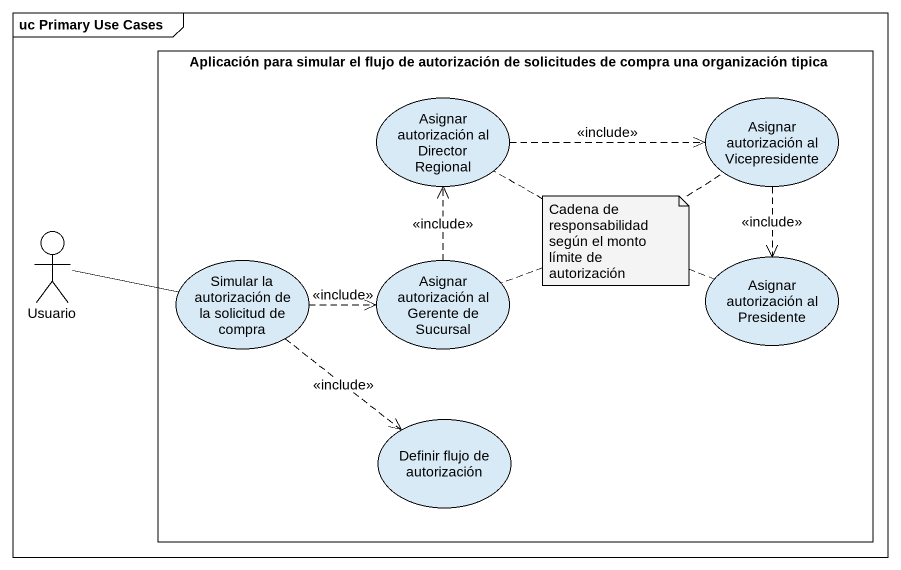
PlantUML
@startuml
mainframe uc Primary Use Cases
rectangle "Aplicación para simular el flujo de autorización de solicitudes de compra una organización tipica" as Aplicación_para_simular_el {
  usecase "Asignar autorización al Director Regional" as Asignar_autorización_al
  usecase "Asignar autorización al Vicepresidente" as Asignar_autorización_al_2
  usecase "Simular la autorización de la solicitud de compra" as Simular_la_autorización_de
  usecase "Asignar autorización al Gerente de Sucursal" as Asignar_autorización_al_3
  usecase "Asignar autorización al Presidente" as Asignar_autorización_al_4
  usecase "Definir flujo de autorización" as Definir_flujo_de
}
actor Usuario
Asignar_autorización_al .right.> Asignar_autorización_al_2 : <<include>>
Asignar_autorización_al_2 ..> Asignar_autorización_al_4 : <<include>>
Usuario -right- Simular_la_autorización_de
Simular_la_autorización_de .right.> Asignar_autorización_al_3 : <<include>>
Simular_la_autorización_de ..> Definir_flujo_de : <<include>>
Asignar_autorización_al_3 .up.> Asignar_autorización_al : <<include>>
note as N1
  Cadena de responsabilidad según el monto límite de autorización
end note
N1 .. Asignar_autorización_al
N1 .. Asignar_autorización_al_4
N1 .. Asignar_autorización_al_3
N1 .. Asignar_autorización_al_2
@enduml
